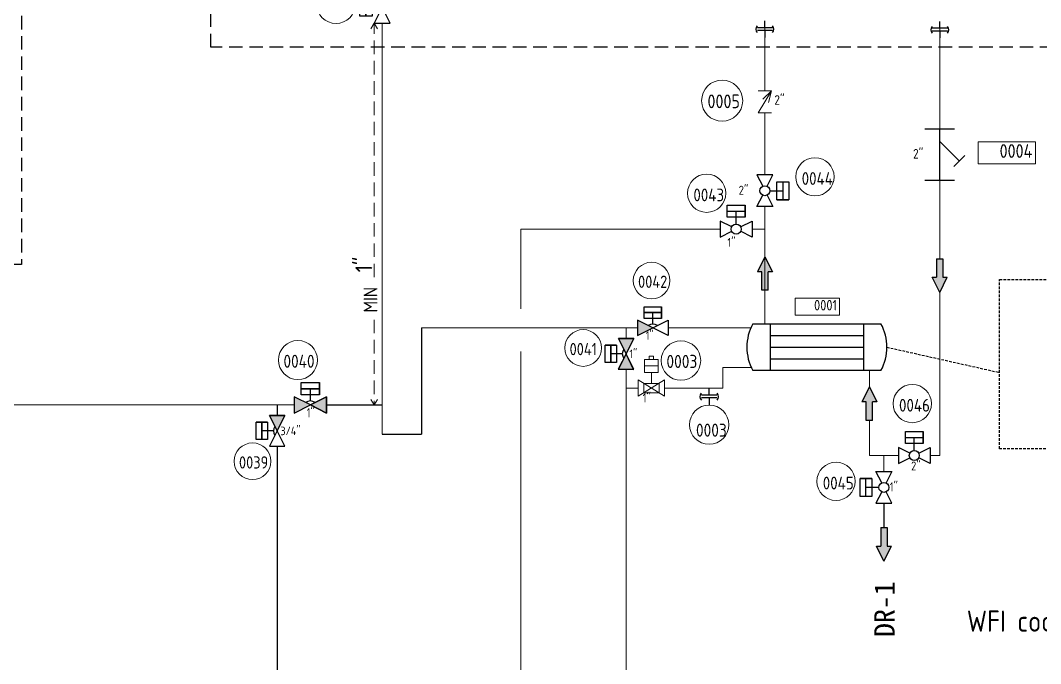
# Model space of a CAD drawing. Header units: millimetres. Extents: x -68339142 to 208, y -167 to 82456658.
# Drawn here: x -68336225 to -68335267, y 82450160 to 82450764 of the extents above; entities that cross this region are included whole.
import ezdxf

# ---------------------------------------------------------------- set-up
doc = ezdxf.new("R2010")
doc.units = ezdxf.units.MM
doc.header["$MEASUREMENT"] = 0
doc.linetypes.add('DASHED', pattern=[0.75, 0.5, -0.25])
doc.linetypes.add('HIDDEN', pattern=[9.525, 6.35, -3.175])
for name, color, linetype, lineweight in [('AM_8', 1, 'Continuous', 15), ('Langurage', 7, 'Continuous', 0), ('图层15动态设备', 7, 'Continuous', 9)]:
    doc.layers.add(name, color=color, linetype=linetype, lineweight=lineweight)
for name, color, linetype in [('WFI', 100, 'Continuous'), ('冷冻水出', 52, 'Continuous'), ('冷冻水进', 170, 'Continuous'), ('压缩空气', 130, 'Continuous'), ('排管', 10, 'Continuous'), ('文字', 1, 'Continuous'), ('機器', 7, 'Continuous')]:
    doc.layers.add(name, color=color, linetype=linetype)
doc.styles.get("Standard").update_dxf_attribs({"font": 'gbenor.shx', "bigfont": 'gbcbig.shx'})

# ---------------------------------------------------------------- blocks, each defined once
blk = doc.blocks.new('*U193')
at = {"color": 7, "lineweight": -2}
for p, q in [((-94.67, 39.86), (14.95, 39.86)), ((-79.72, 39.86), (-79.72, 0)), ((0, 39.86), (0, 0)), ((-79.72, 29.9), (0, 29.9)), ((-79.72, 19.93), (0, 19.93)), ((-79.72, 9.97), (0, 9.97)), ((14.95, 0), (-94.67, 0))]:
    blk.add_line(p, q, dxfattribs=at)
at = {"color": 1, "linetype": 'ByBlock', "lineweight": 9}
blk.add_lwpolyline([(-58.3, 47.36), (-20.5, 47.36), (-20.5, 61.76), (-58.3, 61.76)], close=True, dxfattribs=at)
at = {"color": 7, "lineweight": -2}
for centre, start, end in [((-57.3, 19.93), 151.92751, 208.07249), ((-22.42, 19.93), 331.92751, 28.07249)]:
    blk.add_arc(centre, 42.35, start, end, dxfattribs=at)
at = {"color": 1, "linetype": 'ByBlock', "lineweight": 9}
for tag, p, height, flags in [('YQJ_CODE', (-56.65, 51.39), 9, 2), ('YQJ_ITEMID', (6.87, -12.3), 5, 1), ('YQJ_CLASS_NAME', (7.28, -17.72), 5, 1)]:
    blk.add_attdef(tag, p, '', height=height, dxfattribs=dict(at, flags=flags))
blk.add_attdef('YQJ_NO', (-42.25, 51.27), '', height=9, dxfattribs=at)
blk = doc.blocks.new('*U191')
at = {"color": 7}
for p, q in [((4.69, 15.16), (-4.67, 15.18)), ((4.69, 15.16), (-4.67, 15.18)), ((-9, 5.55), (-9, -5.55)), ((-9, -5.55), (9, 5.55)), ((9, -5.55), (-9, 5.55)), ((-9, 5.55), (-9, -5.55)), ((-9, -5.55), (9, 5.55)), ((9, -5.55), (-9, 5.55)), ((9, 5.55), (9, -5.55)), ((9, 5.55), (9, -5.55))]:
    blk.add_line(p, q, dxfattribs=at)
for points in [[(-1.43, 21.8), (1.5, 21.79), (1.49, 19.64), (-1.43, 19.65)], [(-1.43, 21.8), (1.5, 21.79), (1.49, 19.64), (-1.43, 19.65)], [(4.68, 10.68), (-4.68, 10.71), (-4.65, 19.66), (4.71, 19.63)], [(4.68, 10.68), (-4.68, 10.71), (-4.65, 19.66), (4.71, 19.63)], [(-5.25, 3.23), (5.25, 3.23), (5.25, -3.23), (-5.25, -3.23)], [(-5.25, 3.23), (5.25, 3.23), (5.25, -3.23), (-5.25, -3.23)]]:
    blk.add_lwpolyline(points, close=True, dxfattribs=at)
blk.add_lwpolyline([(0, 10.7), (0, 3.23)], dxfattribs=at)
at = {"color": 1, "linetype": 'ByBlock', "lineweight": 9}
blk.add_circle((20.26, 18.81), 13.5, dxfattribs=at)
for tag, p, height, flags in [('YQJ_CODE', (11.61, 20.87), 9, 2), ('YQJ_ITEMID', (12.3, -9.27), 5, 1), ('YQJ_CLASS_NAME', (12.34, -15.05), 5, 1), ('供电电源', (13.41, -26.42), 5, 1), ('品牌', (13.52, -20.57), 5, 1), ('控制方式', (13.73, -33.14), 5, 1), ('输出信号类型1', (14.15, -39.41), 5, 1), ('输出信号类型2', (13.98, -46.43), 5, 1)]:
    blk.add_attdef(tag, p, '', height=height, dxfattribs=dict(at, flags=flags))
blk.add_attdef('YQJ_NO', (10.29, 13.73), '', height=9, dxfattribs=at)
at = {"color": 7, "linetype": 'ByBlock', "lineweight": 9}
blk.add_attdef('尺寸', (-6.01, -9.91), '', height=6.3, dxfattribs=at)
blk = doc.blocks.new('*U192')
at = {"color": 0}
for p, q in [((0, 0), (-5.63, 11.25)), ((-5.63, 11.25), (5.62, 11.25)), ((5.62, 11.25), (0, 0)), ((-15.47, -6.33), (-15.47, 6.33)), ((-11.25, 6.33), (-11.25, -6.33)), ((-11.25, -6.33), (-11.25, 6.33)), ((-7.03, 6.33), (-7.03, -6.33)), ((0, 0), (-5.63, -11.25)), ((5.62, -11.25), (0, 0)), ((-7.03, -6.33), (-15.47, -6.33)), ((-2.81, 0), (-11.25, 0)), ((-5.63, -11.25), (5.62, -11.25))]:
    blk.add_line(p, q, dxfattribs=at)
blk.add_lwpolyline([(-7.03, 6.33), (-7.03, 6.33), (-15.47, 6.33), (-15.47, 6.33)], close=True, dxfattribs=at)
at = {"color": 1, "linetype": 'ByBlock', "lineweight": 9}
blk.add_circle((-31.61, 4.35), 13.5, dxfattribs=at)
at = {"color": 0}
blk.add_arc((2.81, 0), 5.63, 143.1301, 216.8699, dxfattribs=at)
at = {"color": 1, "linetype": 'ByBlock', "lineweight": 9}
for tag, p, height, flags in [('YQJ_CODE', (-39.32, 7.03), 9, 2), ('YQJ_ITEMID', (12.3, -9.27), 5, 1), ('YQJ_CLASS_NAME', (12.34, -15.05), 5, 1), ('供电电源', (13.41, -26.42), 5, 1), ('品牌', (13.52, -20.57), 5, 1), ('控制方式', (13.73, -33.14), 5, 1), ('输出信号类型1', (14.15, -39.41), 5, 1), ('输出信号类型2', (13.98, -46.43), 5, 1)]:
    blk.add_attdef(tag, p, '', height=height, dxfattribs=dict(at, flags=flags))
for tag, p, height in [('YQJ_NO', (-41.6, -0.98), 9), ('尺寸', (2.38, -3.13), 6.3)]:
    blk.add_attdef(tag, p, '', height=height, dxfattribs=at)
blk = doc.blocks.new('*U190')
at = {"color": 0}
for p, q in [((-6.33, 7.03), (-6.33, 15.47)), ((-6.33, 15.47), (6.33, 15.47)), ((6.33, 11.25), (-6.33, 11.25)), ((-6.33, 11.25), (6.33, 11.25)), ((0, 2.81), (0, 11.25)), ((0, 0), (-11.25, 5.62)), ((-11.25, 5.62), (-11.25, -5.63)), ((-11.25, -5.63), (0, 0)), ((6.33, 7.03), (-6.33, 7.03)), ((0, 0), (11.25, 5.62)), ((11.25, -5.63), (0, 0)), ((11.25, 5.62), (11.25, -5.63))]:
    blk.add_line(p, q, dxfattribs=at)
blk.add_lwpolyline([(6.33, 7.03), (6.33, 7.03), (6.33, 15.47), (6.33, 15.47)], close=True, dxfattribs=at)
at = {"color": 1, "linetype": 'ByBlock', "lineweight": 9}
blk.add_circle((-0.89, 34.81), 13.5, dxfattribs=at)
at = {"color": 0}
blk.add_arc((0, -2.81), 5.62, 53.1301, 126.8699, dxfattribs=at)
at = {"color": 1, "linetype": 'ByBlock', "lineweight": 9}
for tag, p, height, flags in [('YQJ_CODE', (-8.6, 37.49), 9, 2), ('YQJ_ITEMID', (12.3, -9.27), 5, 1), ('YQJ_CLASS_NAME', (12.34, -15.05), 5, 1), ('供电电源', (13.41, -26.42), 5, 1), ('品牌', (13.52, -20.57), 5, 1), ('控制方式', (13.73, -33.14), 5, 1), ('输出信号类型1', (14.15, -39.41), 5, 1), ('输出信号类型2', (13.98, -46.43), 5, 1)]:
    blk.add_attdef(tag, p, '', height=height, dxfattribs=dict(at, flags=flags))
for tag, p, height in [('YQJ_NO', (-10.88, 29.48), 9), ('尺寸', (-5.24, -8.75), 6.3)]:
    blk.add_attdef(tag, p, '', height=height, dxfattribs=at)
blk = doc.blocks.new('*U512')
at = {"color": 0, "linetype": 'ByBlock', "lineweight": 9}
for p, q in [((0, 18.5), (0, 22.5)), ((-4.35, 18.5), (4.35, 18.5)), ((4.35, 18.5), (-4.35, 18.5)), ((-4.35, 4), (4.35, 18.5)), ((4.35, 18.5), (-1.47, 13.06)), ((4.35, 18.5), (2.29, 10.8)), ((-4.35, 4), (4.35, 4)), ((4.35, 4), (-4.35, 4)), ((0, 0), (0, 4))]:
    blk.add_line(p, q, dxfattribs=at)
at = {"color": 1, "linetype": 'ByBlock', "lineweight": 9}
blk.add_circle((-28.11, 12.02), 13.5, dxfattribs=at)
for tag, p, height, flags in [('YQJ_CODE', (-36.77, 14.48), 9, 2), ('YQJ_ITEMID', (12.3, -9.27), 5, 1), ('YQJ_CLASS_NAME', (12.34, -15.05), 5, 1), ('品牌', (13.52, -20.57), 5, 1), ('供电电源', (13.41, -26.42), 5, 1), ('控制方式', (13.73, -33.14), 5, 1), ('输出信号类型1', (14.15, -39.41), 5, 1), ('输出信号类型2', (13.98, -46.43), 5, 1)]:
    blk.add_attdef(tag, p, '', height=height, dxfattribs=dict(at, flags=flags))
for tag, p, height in [('YQJ_NO', (-37.76, 7.09), 9), ('尺寸', (6.18, 9.33), 6.3)]:
    blk.add_attdef(tag, p, '', height=height, dxfattribs=at)
blk = doc.blocks.new('*U188')
at = {"color": 0}
for p, q in [((-5.63, 11.25), (5.62, 11.25)), ((-1.57, 3.14), (-5.63, 11.25)), ((5.62, 11.25), (1.57, 3.14)), ((-16.88, -6.33), (-16.88, 6.33)), ((-12.66, -6.33), (-12.66, 6.33)), ((-8.44, 6.33), (-8.44, -6.33)), ((-8.44, -6.33), (-16.88, -6.33)), ((-3.52, 0), (-12.66, 0)), ((-1.57, -3.14), (-5.63, -11.25)), ((5.62, -11.25), (1.57, -3.14)), ((-5.63, -11.25), (5.62, -11.25))]:
    blk.add_line(p, q, dxfattribs=at)
blk.add_lwpolyline([(-8.44, 6.33), (-8.44, 6.33), (-16.88, 6.33), (-16.88, 6.33)], close=True, dxfattribs=at)
at = {"color": 1, "linetype": 'ByBlock', "lineweight": 9}
blk.add_circle((-33.81, 4.28), 13.5, dxfattribs=at)
at = {"color": 0}
blk.add_circle((0, 0), 3.52, dxfattribs=at)
at = {"color": 1, "linetype": 'ByBlock', "lineweight": 9}
for tag, p, height, flags in [('YQJ_CODE', (-40.81, 6.69), 9, 2), ('YQJ_ITEMID', (12.3, -9.27), 5, 1), ('YQJ_CLASS_NAME', (12.34, -15.05), 5, 1), ('供电电源', (13.41, -26.42), 5, 1), ('品牌', (13.52, -20.57), 5, 1), ('控制方式', (13.73, -33.14), 5, 1), ('输出信号类型1', (14.15, -39.41), 5, 1), ('输出信号类型2', (13.98, -46.43), 5, 1)]:
    blk.add_attdef(tag, p, '', height=height, dxfattribs=dict(at, flags=flags))
for tag, p, height in [('YQJ_NO', (-43.18, -1.43), 9), ('尺寸', (4.12, -2.79), 6.3)]:
    blk.add_attdef(tag, p, '', height=height, dxfattribs=at)
blk = doc.blocks.new('*U189')
at = {"color": 0}
for p, q in [((-6.33, 8.44), (-6.33, 16.87)), ((-6.33, 16.87), (6.33, 16.87)), ((-6.33, 12.66), (6.33, 12.66)), ((6.33, 8.44), (-6.33, 8.44)), ((0, 3.52), (0, 12.66)), ((-3.14, 1.57), (-11.25, 5.62)), ((-11.25, 5.62), (-11.25, -5.63)), ((3.14, 1.57), (11.25, 5.62)), ((11.25, 5.62), (11.25, -5.63)), ((-11.25, -5.63), (-3.14, -1.57)), ((11.25, -5.63), (3.14, -1.57))]:
    blk.add_line(p, q, dxfattribs=at)
blk.add_lwpolyline([(6.33, 8.44), (6.33, 8.44), (6.33, 16.87), (6.33, 16.87)], close=True, dxfattribs=at)
at = {"color": 1, "linetype": 'ByBlock', "lineweight": 9}
blk.add_circle((-1.43, 36.68), 13.5, dxfattribs=at)
at = {"color": 0}
blk.add_circle((0, 0), 3.52, dxfattribs=at)
at = {"color": 1, "linetype": 'ByBlock', "lineweight": 9}
for tag, p, height, flags in [('YQJ_CODE', (-8.43, 39.09), 9, 2), ('YQJ_ITEMID', (12.3, -9.27), 5, 1), ('YQJ_CLASS_NAME', (12.34, -15.05), 5, 1), ('供电电源', (13.41, -26.42), 5, 1), ('品牌', (13.52, -20.57), 5, 1), ('控制方式', (13.73, -33.14), 5, 1), ('输出信号类型1', (14.15, -39.41), 5, 1), ('输出信号类型2', (13.98, -46.43), 5, 1)]:
    blk.add_attdef(tag, p, '', height=height, dxfattribs=dict(at, flags=flags))
for tag, p, height in [('YQJ_NO', (-10.8, 30.98), 9), ('尺寸', (-2.25, -10.57), 6.3)]:
    blk.add_attdef(tag, p, '', height=height, dxfattribs=at)
blk = doc.blocks.new('*U298')
at = {"color": 7}
for p, q in [((-9.66, 16.85), (9.82, 16.85)), ((0.08, -16.9), (0.08, 16.85)), ((0.08, 8.44), (12.93, -4.41)), ((9.35, -7.99), (16.5, -0.83)), ((-9.66, -16.9), (9.82, -16.9))]:
    blk.add_line(p, q, dxfattribs=at)
at = {"color": 1, "linetype": 'ByBlock', "lineweight": 9}
blk.add_lwpolyline([(63.05, -6.26), (25.25, -6.26), (25.25, 8.14), (63.05, 8.14)], close=True, dxfattribs=at)
for tag, p, height in [('尺寸', (-17.49, -2.8), 6.3), ('YQJ_NO', (39.4, -2.33), 9)]:
    blk.add_attdef(tag, p, '', height=height, dxfattribs=at)
for tag, p, height, flags in [('YQJ_CODE', (25.96, -2.46), 9, 2), ('YQJ_ITEMID', (12.39, -14.6), 5, 1), ('YQJ_CLASS_NAME', (12.85, -20.08), 5, 1)]:
    blk.add_attdef(tag, p, '', height=height, dxfattribs=dict(at, flags=flags))
blk = doc.blocks.new('卫生卡箍')
at = {"color": 0}
for p, q in [((5.01, 0), (0, 0)), ((5.01, -5.49), (5.01, 5.49)), ((6.99, -5.49), (6.99, 5.49)), ((6.99, 0), (12, 0))]:
    blk.add_line(p, q, dxfattribs=at)
for centre, start, end in [((5.97, 3.1), 46.47917, 135.78093), ((5.97, -3.1), 224.21907, 313.52083)]:
    blk.add_arc(centre, 3.47, start, end, dxfattribs=at)
blk = doc.blocks.new('*U69')
at = {"color": 1, "linetype": 'ByBlock', "lineweight": 9}
blk.add_circle((13.5, 0), 13.5, dxfattribs=at)
at = {"color": 1, "linetype": 'ByBlock', "lineweight": 13, "flags": 2}
blk.add_attdef('YQJ_CODE', (7.18, -0.38), '', height=9, dxfattribs=at)
at = {"color": 1, "linetype": 'ByBlock', "lineweight": 9, "flags": 1}
for tag, p in [('YQJ_ITEMID', (24.39, 7.98)), ('YQJ_CLASS_NAME', (24.4, 3.68)), ('供电电源', (24.91, -5.23)), ('品牌', (24.82, -0.69)), ('控制方式', (25.05, -9.99)), ('量程上限', (24.78, -14.93)), ('输入信号类型1', (24.59, -25.29)), ('量程下限', (24.64, -19.97)), ('输入信号类型2', (24.42, -30.48))]:
    blk.add_attdef(tag, p, '', height=5, dxfattribs=at)
at = {"color": 1, "linetype": 'ByBlock', "lineweight": 13}
blk.add_attdef('YQJ_NO', (4.42, -8.26), '', height=9, dxfattribs=at)
at = {"color": 1, "linetype": 'ByBlock', "lineweight": 9}
blk.add_attdef('尺寸', (-11.61, -20.93), '', height=6.3, dxfattribs=at)
blk = doc.blocks.new('*U297')
at = {"color": 0}
for p, q in [((5.62, 11.25), (-5.63, 11.25)), ((-5.63, 11.25), (-1.57, 3.14)), ((1.57, 3.14), (5.62, 11.25)), ((3.52, 0), (12.66, 0)), ((8.44, -6.33), (8.44, 6.33)), ((8.44, 6.33), (16.87, 6.33)), ((12.66, 6.33), (12.66, -6.33)), ((16.87, 6.33), (16.87, -6.33)), ((-5.63, -11.25), (-1.57, -3.14)), ((1.57, -3.14), (5.62, -11.25)), ((5.62, -11.25), (-5.63, -11.25))]:
    blk.add_line(p, q, dxfattribs=at)
blk.add_lwpolyline([(8.44, -6.33), (8.44, -6.33), (16.87, -6.33), (16.87, -6.33)], close=True, dxfattribs=at)
at = {"color": 1, "linetype": 'ByBlock', "lineweight": 9}
blk.add_circle((35.33, 9.83), 13.5, dxfattribs=at)
at = {"color": 0}
blk.add_circle((0, 0), 3.52, dxfattribs=at)
at = {"color": 1, "linetype": 'ByBlock', "lineweight": 9}
for tag, p, height, flags in [('YQJ_CODE', (28.34, 12.24), 9, 2), ('YQJ_ITEMID', (12.3, -9.27), 5, 1), ('YQJ_CLASS_NAME', (12.34, -15.05), 5, 1), ('供电电源', (13.41, -26.42), 5, 1), ('品牌', (13.52, -20.57), 5, 1), ('控制方式', (13.73, -33.14), 5, 1), ('输出信号类型1', (14.15, -39.41), 5, 1), ('输出信号类型2', (13.98, -46.43), 5, 1)]:
    blk.add_attdef(tag, p, '', height=height, dxfattribs=dict(at, flags=flags))
for tag, p, height in [('YQJ_NO', (25.97, 4.13), 9), ('尺寸', (-18.5, -2.79), 6.3)]:
    blk.add_attdef(tag, p, '', height=height, dxfattribs=at)
blk = doc.blocks.new('*U266')
at = {"color": 0}
for p, q in [((-6.33, 8.44), (-6.33, 16.87)), ((-6.33, 16.87), (6.33, 16.87)), ((-6.33, 12.66), (6.33, 12.66)), ((6.33, 8.44), (-6.33, 8.44)), ((0, 3.52), (0, 12.66)), ((-3.14, 1.57), (-11.25, 5.62)), ((-11.25, 5.62), (-11.25, -5.63)), ((3.14, 1.57), (11.25, 5.62)), ((11.25, 5.62), (11.25, -5.63)), ((-11.25, -5.63), (-3.14, -1.57)), ((11.25, -5.63), (3.14, -1.57))]:
    blk.add_line(p, q, dxfattribs=at)
blk.add_lwpolyline([(6.33, 8.44), (6.33, 8.44), (6.33, 16.87), (6.33, 16.87)], close=True, dxfattribs=at)
at = {"color": 1, "linetype": 'ByBlock', "lineweight": 9}
blk.add_circle((-20.84, 25.32), 13.5, dxfattribs=at)
at = {"color": 0}
blk.add_circle((0, 0), 3.52, dxfattribs=at)
at = {"color": 1, "linetype": 'ByBlock', "lineweight": 9}
for tag, p, height, flags in [('YQJ_CODE', (-27.84, 27.73), 9, 2), ('YQJ_ITEMID', (12.3, -9.27), 5, 1), ('YQJ_CLASS_NAME', (12.34, -15.05), 5, 1), ('供电电源', (13.41, -26.42), 5, 1), ('品牌', (13.52, -20.57), 5, 1), ('控制方式', (13.73, -33.14), 5, 1), ('输出信号类型1', (14.15, -39.41), 5, 1), ('输出信号类型2', (13.98, -46.43), 5, 1)]:
    blk.add_attdef(tag, p, '', height=height, dxfattribs=dict(at, flags=flags))
for tag, p, height in [('YQJ_NO', (-30.21, 19.62), 9), ('尺寸', (-6.18, -12.55), 6.3)]:
    blk.add_attdef(tag, p, '', height=height, dxfattribs=at)
blk = doc.blocks.new('*U43')
h = blk.add_hatch(color=256)
h.dxf.hatch_style = 1
h.paths.add_polyline_path([(5.625, 11.25), (-5.625, 11.25), (0, 0)])
at = {"color": 0}
for p, q in [((5.625, 11.25), (-5.625, 11.25)), ((-5.625, 11.25), (0, 0)), ((0, 0), (5.625, 11.25))]:
    blk.add_line(p, q, dxfattribs=at)
blk = doc.blocks.new('KGJK')
at = {"layer": 'AM_8'}
blk.add_hatch(color=256, dxfattribs=at).paths.add_polyline_path([(5848.81, -1050.61), (5848.81, -1052.35), (5853.94, -1052.35), (5853.94, -1053.56), (5858.11, -1051.48), (5853.94, -1049.39), (5853.94, -1050.61)])
at = {"layer": '文字'}
for p, q in [((5848.81, -1050.61), (5848.81, -1052.35)), ((5848.81, -1050.61), (5853.94, -1050.61)), ((5858.11, -1051.48), (5853.94, -1049.39)), ((5853.94, -1049.39), (5853.94, -1050.61)), ((5848.81, -1052.35), (5853.94, -1052.35)), ((5858.11, -1051.48), (5853.94, -1053.56)), ((5853.94, -1052.35), (5853.94, -1053.56))]:
    blk.add_line(p, q, dxfattribs=at)
blk = doc.blocks.new('*U36')
at = {"color": 0}
for p, q in [((-6.99, 0), (-12, 0)), ((-6.99, 5.49), (-6.99, -5.49)), ((-5.01, 5.49), (-5.01, -5.49)), ((-5.01, 0), (0, 0))]:
    blk.add_line(p, q, dxfattribs=at)
for centre, start, end in [((-5.97, 3.1), 44.21907, 133.52083), ((-5.97, -3.1), 226.47917, 315.78093)]:
    blk.add_arc(centre, 3.47, start, end, dxfattribs=at)
blk = doc.blocks.new('*U270')
at = {"color": 0}
for p, q in [((0, 0), (-5.63, 11.25)), ((-5.63, 11.25), (5.62, 11.25)), ((5.62, 11.25), (0, 0)), ((-15.47, -6.33), (-15.47, 6.33)), ((-11.25, 6.33), (-11.25, -6.33)), ((-11.25, -6.33), (-11.25, 6.33)), ((-7.03, 6.33), (-7.03, -6.33)), ((0, 0), (-5.63, -11.25)), ((5.62, -11.25), (0, 0)), ((-7.03, -6.33), (-15.47, -6.33)), ((-2.81, 0), (-11.25, 0)), ((-5.63, -11.25), (5.62, -11.25))]:
    blk.add_line(p, q, dxfattribs=at)
blk.add_lwpolyline([(-7.03, 6.33), (-7.03, 6.33), (-15.47, 6.33), (-15.47, 6.33)], close=True, dxfattribs=at)
at = {"color": 1, "linetype": 'ByBlock', "lineweight": 9}
blk.add_circle((-31.96, 2.12), 13.5, dxfattribs=at)
at = {"color": 0}
blk.add_arc((2.81, 0), 5.63, 143.1301, 216.8699, dxfattribs=at)
at = {"color": 1, "linetype": 'ByBlock', "lineweight": 9}
for tag, p, height, flags in [('YQJ_CODE', (-39.67, 4.79), 9, 2), ('YQJ_ITEMID', (12.3, -9.27), 5, 1), ('YQJ_CLASS_NAME', (12.34, -15.05), 5, 1), ('供电电源', (13.41, -26.42), 5, 1), ('品牌', (13.52, -20.57), 5, 1), ('控制方式', (13.73, -33.14), 5, 1), ('输出信号类型1', (14.15, -39.41), 5, 1), ('输出信号类型2', (13.98, -46.43), 5, 1)]:
    blk.add_attdef(tag, p, '', height=height, dxfattribs=dict(at, flags=flags))
for tag, p, height in [('YQJ_NO', (-41.95, -3.22), 9), ('尺寸', (8.36, -1.98), 6.3)]:
    blk.add_attdef(tag, p, '', height=height, dxfattribs=at)
blk = doc.blocks.new('*U315')
at = {"color": 0}
for p, q in [((-6.33, 7.03), (-6.33, 15.47)), ((-6.33, 15.47), (6.33, 15.47)), ((6.33, 11.25), (-6.33, 11.25)), ((-6.33, 11.25), (6.33, 11.25)), ((0, 2.81), (0, 11.25)), ((0, 0), (-11.25, 5.62)), ((-11.25, 5.62), (-11.25, -5.63)), ((-11.25, -5.63), (0, 0)), ((6.33, 7.03), (-6.33, 7.03)), ((0, 0), (11.25, 5.62)), ((11.25, -5.63), (0, 0)), ((11.25, 5.62), (11.25, -5.63))]:
    blk.add_line(p, q, dxfattribs=at)
blk.add_lwpolyline([(6.33, 7.03), (6.33, 7.03), (6.33, 15.47), (6.33, 15.47)], close=True, dxfattribs=at)
at = {"color": 1, "linetype": 'ByBlock', "lineweight": 9}
blk.add_circle((-8.64, 31.09), 13.5, dxfattribs=at)
at = {"color": 0}
blk.add_arc((0, -2.81), 5.62, 53.1301, 126.8699, dxfattribs=at)
at = {"color": 1, "linetype": 'ByBlock', "lineweight": 9}
for tag, p, height, flags in [('YQJ_CODE', (-16.35, 33.76), 9, 2), ('YQJ_ITEMID', (12.3, -9.27), 5, 1), ('YQJ_CLASS_NAME', (12.34, -15.05), 5, 1), ('供电电源', (13.41, -26.42), 5, 1), ('品牌', (13.52, -20.57), 5, 1), ('控制方式', (13.73, -33.14), 5, 1), ('输出信号类型1', (14.15, -39.41), 5, 1), ('输出信号类型2', (13.98, -46.43), 5, 1)]:
    blk.add_attdef(tag, p, '', height=height, dxfattribs=dict(at, flags=flags))
for tag, p, height in [('YQJ_NO', (-18.63, 25.75), 9), ('尺寸', (-2.63, -8.51), 6.3)]:
    blk.add_attdef(tag, p, '', height=height, dxfattribs=at)
blk = doc.blocks.new('*U80')
h = blk.add_hatch(color=256)
h.dxf.hatch_style = 1
h.paths.add_polyline_path([(-11.25, 5.63), (-11.25, -5.62), (0, 0)])
at = {"color": 0}
for p, q in [((0, 0), (-11.25, 5.63)), ((-11.25, 5.63), (-11.25, -5.62)), ((-11.25, -5.62), (0, 0))]:
    blk.add_line(p, q, dxfattribs=at)
blk = doc.blocks.new('*U265')
h = blk.add_hatch(color=256)
h.dxf.hatch_style = 1
h.paths.add_polyline_path([(-5.89, -11.12), (5.36, -11.38), (0, 0)])
at = {"color": 0}
for p, q in [((0, 0), (-5.89, -11.12)), ((5.36, -11.38), (0, 0)), ((-5.89, -11.12), (5.36, -11.38))]:
    blk.add_line(p, q, dxfattribs=at)
blk = doc.blocks.new('*U377')
at = {"color": 0}
for p, q in [((0, 0), (-5.63, 11.25)), ((-5.63, 11.25), (5.62, 11.25)), ((5.62, 11.25), (0, 0)), ((-15.47, -6.33), (-15.47, 6.33)), ((-11.25, 6.33), (-11.25, -6.33)), ((-11.25, -6.33), (-11.25, 6.33)), ((-7.03, 6.33), (-7.03, -6.33)), ((0, 0), (-5.63, -11.25)), ((5.62, -11.25), (0, 0)), ((-7.03, -6.33), (-15.47, -6.33)), ((-2.81, 0), (-11.25, 0)), ((-5.63, -11.25), (5.62, -11.25))]:
    blk.add_line(p, q, dxfattribs=at)
blk.add_lwpolyline([(-7.03, 6.33), (-7.03, 6.33), (-15.47, 6.33), (-15.47, 6.33)], close=True, dxfattribs=at)
at = {"color": 1, "linetype": 'ByBlock', "lineweight": 9}
blk.add_circle((-18.12, -22.34), 13.5, dxfattribs=at)
at = {"color": 0}
blk.add_arc((2.81, 0), 5.63, 143.1301, 216.8699, dxfattribs=at)
at = {"color": 1, "linetype": 'ByBlock', "lineweight": 9}
for tag, p, height in [('尺寸', (2.38, -3.13), 6.3), ('YQJ_NO', (-28.11, -27.67), 9)]:
    blk.add_attdef(tag, p, '', height=height, dxfattribs=at)
for tag, p, height, flags in [('YQJ_ITEMID', (12.3, -9.27), 5, 1), ('YQJ_CODE', (-25.83, -19.66), 9, 2), ('YQJ_CLASS_NAME', (12.34, -15.05), 5, 1), ('供电电源', (13.41, -26.42), 5, 1), ('品牌', (13.52, -20.57), 5, 1), ('控制方式', (13.73, -33.14), 5, 1), ('输出信号类型1', (14.15, -39.41), 5, 1), ('输出信号类型2', (13.98, -46.43), 5, 1)]:
    blk.add_attdef(tag, p, '', height=height, dxfattribs=dict(at, flags=flags))
blk = doc.blocks.new('*U341')
h = blk.add_hatch(color=256)
h.dxf.hatch_style = 1
h.paths.add_polyline_path([(11.25, -5.62), (11.25, 5.63), (0, 0)])
at = {"color": 0}
for p, q in [((11.25, 5.63), (0, 0)), ((0, 0), (11.25, -5.62)), ((11.25, -5.62), (11.25, 5.63))]:
    blk.add_line(p, q, dxfattribs=at)

msp = doc.modelspace()

# ---------------------------------------------------------------- linework, layer by layer
at = {"lineweight": 5}
for p, q in [((-68335893.18138, 82450761.24722), (-68335896.33048, 82450756.024)), ((-68335893.18138, 82450761.24722), (-68335890.03227, 82450756.024)), ((-68335893.06651, 82450402.61037), (-68335896.21562, 82450407.83359)), ((-68335893.06651, 82450402.61037), (-68335889.91741, 82450407.83359))]:
    msp.add_line(p, q, dxfattribs=at)
at = {"color": 3}
for p in [(-68335848.44539, 82450474.99328), (-68335885.49685, 82450375.29021)]:
    msp.add_line(p, (-68335848.44539, 82450375.29021), dxfattribs=at)
at = {"linetype": 'DASHED', "ltscale": 5}
msp.add_line((-68335411.30601, 82450456.94599), (-68335305.46737, 82450433.16879), dxfattribs=at)
at = {"color": 4}
for p, q in [((-68335984.18245, 82450402.61053), (-68335984.18248, 82450392.61412)), ((-68335937.68772, 82450402.61035), (-68335899.1046, 82450402.61039)), ((-68335984.18252, 82450378.245), (-68335984.18252, 82450378.23939)), ((-68335984.18257, 82450363.87027), (-68335984.18392, 82449910.12842))]:
    msp.add_line(p, q, dxfattribs=at)
msp.add_line((-68335900.63626, 82450402.61039), (-68335885.49677, 82450402.61035))
at = {"linetype": 'HIDDEN', "ltscale": 2}
for points in [[(-68336046.53638, 82451179.10778), (-68335254.68631, 82451179.10778), (-68335254.68631, 82450738.72104), (-68336046.53638, 82450738.72104)], [(-68337957.99229, 82450825.40922), (-68336224.5318, 82450825.40923), (-68336224.5318, 82450534.46858), (-68337957.99229, 82450534.46858)]]:
    msp.add_lwpolyline(points, close=True, dxfattribs=at)
at = {"linetype": 'DASHED', "ltscale": 5}
msp.add_lwpolyline([(-68335305.46737, 82450520.3951), (-68335025.71659, 82450520.3951), (-68335025.71659, 82450361.43017), (-68335305.46737, 82450361.43017)], close=True, dxfattribs=at)
at = {"layer": 'Langurage', "linetype": 'HIDDEN', "ltscale": 2}
for p, q in [((-68335893.18138, 82450522.67267), (-68335893.15651, 82450761.20597)), ((-68335893.06651, 82450482.74267), (-68335893.06651, 82450402.61037))]:
    msp.add_line(p, q, dxfattribs=at)
at = {"layer": 'WFI', "lineweight": 9}
for p, q in [((-68335885.49659, 82450761.24722), (-68335885.49659, 82450461.01502)), ((-68335848.44539, 82450474.99328), (-68335645.54298, 82450474.99327)), ((-68335656.2669, 82450474.99464), (-68335656.2669, 82450464.99686)), ((-68335616.79913, 82450474.99469), (-68335539.18648, 82450474.99505)), ((-68335885.49659, 82450461.01502), (-68335885.49685, 82450375.29021)), ((-68335656.26681, 82450436.25301), (-68335656.2668, 82449988.28269)), ((-68335565.48526, 82450437.9938), (-68335565.48677, 82450418.50609)), ((-68335538.79459, 82450437.99152), (-68335565.48526, 82450437.99438)), ((-68335644.89355, 82450418.51899), (-68335656.26671, 82450418.52018)), ((-68335565.48677, 82450418.50609), (-68335620.18809, 82450418.51899))]:
    msp.add_line(p, q, dxfattribs=at)
at = {"layer": '冷冻水出', "lineweight": 9}
for p, q in [((-68335525.86999, 82450697.78809), (-68335525.86999, 82450763.48814)), ((-68335525.86999, 82450618.90163), (-68335525.86999, 82450677.06947)), ((-68335525.86999, 82450618.90163), (-68335525.86999, 82450628.25075)), ((-68335525.86999, 82450478.8659), (-68335525.86999, 82450588.96012)), ((-68335525.75676, 82450567.88501), (-68335537.91114, 82450567.88501))]:
    msp.add_line(p, q, dxfattribs=at)
at = {"layer": '冷冻水进', "color": 5, "lineweight": 9}
for p, q in [((-68335361.53805, 82450662.23107), (-68335361.53805, 82450763.02543)), ((-68335361.53805, 82450539.9265), (-68335361.53805, 82450613.97822)), ((-68335361.53805, 82450355.14677), (-68335361.53805, 82450508.47515)), ((-68335361.53805, 82450381.88216), (-68335361.53805, 82450508.47515)), ((-68335427.63591, 82450419.53084), (-68335427.63591, 82450435.02607)), ((-68335427.63591, 82450355.14677), (-68335427.63591, 82450388.0795)), ((-68335400.45681, 82450355.14677), (-68335427.63591, 82450355.14677)), ((-68335414.04636, 82450340.16405), (-68335414.04636, 82450355.14677)), ((-68335361.53805, 82450355.14677), (-68335370.5153, 82450355.14677))]:
    msp.add_line(p, q, dxfattribs=at)
at = {"layer": '压缩空气', "lineweight": 9}
for p, q in [((-68335755.1878, 82450492.82525), (-68335755.1878, 82450567.88501)), ((-68335755.1878, 82450567.88501), (-68335567.85265, 82450567.88501)), ((-68335755.1878, 82449806.96027), (-68335755.1878, 82450452.93832)), ((-68336320.83869, 82450402.61154), (-68335968.24602, 82450402.61048))]:
    msp.add_line(p, q, dxfattribs=at)
at = {"layer": '排管'}
msp.add_line((-68335414.04637, 82450310.22253), (-68335414.04637, 82450287.39698), dxfattribs=at)

# ---------------------------------------------------------------- block references
ref = msp.add_blockref('*U270', (-68335885.49631, 82450776.52637), dxfattribs=dict(xscale=1.358146929864187, yscale=1.358146929864187, zscale=1.358146929864187))
ref.add_attrib('YQJ_NO', '0003', (-68335942.4764, 82450772.15421), dxfattribs={"color": 1, "linetype": 'ByBlock', "lineweight": 9, "height": 12.223322})
ref.add_attrib('尺寸', '1"-C', (-68335874.1356, 82450773.83281), dxfattribs={"color": 1, "linetype": 'ByBlock', "lineweight": 9, "height": 8.556326})
for name, p, xscale, yscale, zscale, rotation in [('*U36', (-68335525.86999, 82450747.96336), 1.293732, 1.293732, 1.293732, 270), ('*U36', (-68335361.53805, 82450747.50064), 1.293732, 1.293732, 1.293732, 270), ('*U43', (-68335631.17105, 82450474.99469), 1.277504460777601, 1.277504460777601, 1.277504460777601, 90), ('卫生卡箍', (-68335578.23004, 82450402.54029), 1.330733813310001, 1.330733813310001, 1.330733813310001, 90), ('*U341', (-68335952.96687, 82450402.61035), 1.358146929864187, 1.358146929864187, 1.358146929864187, 180), ('*U80', (-68335952.96687, 82450402.61035), 1.358146929864187, 1.358146929864187, 1.358146929864187, 180)]:
    msp.add_blockref(name, p, dxfattribs=dict(xscale=xscale, yscale=yscale, zscale=zscale, rotation=rotation))
at = {"color": 1, "linetype": 'ByBlock', "lineweight": 9}
ref = msp.add_blockref('*U298', (-68335361.6507, 82450638.13429), dxfattribs=dict(at, xscale=1.4297140143, yscale=1.4297140143, zscale=1.4297140143))
ref.add_attrib('YQJ_NO', '0004', (-68335305.32333, 82450634.8058), dxfattribs={"color": 1, "linetype": 'ByBlock', "lineweight": 9, "height": 12.867426})
ref.add_attrib('尺寸', '2"', (-68335386.65009, 82450634.12727), dxfattribs={"color": 1, "linetype": 'ByBlock', "lineweight": 9, "height": 9.007198})
ref = msp.add_blockref('*U297', (-68335525.86998, 82450603.93088), dxfattribs=dict(xscale=1.330733813310001, yscale=1.330733813310001, zscale=1.330733813310001))
ref.add_attrib('YQJ_NO', '0044', (-68335491.3095, 82450609.42204), dxfattribs={"color": 1, "linetype": 'ByBlock', "lineweight": 9, "height": 11.976604})
ref.add_attrib('尺寸', '2"', (-68335550.48282, 82450600.2233), dxfattribs={"color": 1, "linetype": 'ByBlock', "lineweight": 9, "height": 8.383623})
ref = msp.add_blockref('*U266', (-68335552.8819, 82450567.88501), dxfattribs=dict(xscale=1.330733813310001, yscale=1.330733813310001, zscale=1.330733813310001))
ref.add_attrib('YQJ_NO', '0043', (-68335593.07957, 82450593.99069), dxfattribs={"color": 1, "linetype": 'ByBlock', "lineweight": 9, "height": 11.976604})
ref.add_attrib('尺寸', '1"', (-68335561.10069, 82450551.18749), dxfattribs={"color": 1, "linetype": 'ByBlock', "lineweight": 9, "height": 8.383623})
ref = msp.add_blockref('*U190', (-68335631.17105, 82450474.99469), dxfattribs=dict(xscale=1.277504460777601, yscale=1.277504460777601, zscale=1.277504460777601))
ref.add_attrib('YQJ_NO', '0042', (-68335645.06892, 82450512.65228), dxfattribs={"color": 1, "linetype": 'ByBlock', "lineweight": 9, "height": 11.49754})
ref.add_attrib('尺寸', '1"', (-68335637.86257, 82450463.8108), dxfattribs={"color": 1, "linetype": 'ByBlock', "lineweight": 9, "height": 8.048278})
ref = msp.add_blockref('*U193', (-68335433.22593, 82450435.02607), dxfattribs=dict(xscale=1.099780011, yscale=1.099780011, zscale=1.099780011))
ref.add_attrib('YQJ_NO', '0001', (-68335479.69562, 82450491.40692), dxfattribs={"color": 1, "linetype": 'ByBlock', "lineweight": 9, "height": 9.89802})
ref = msp.add_blockref('*U192', (-68335656.2669, 82450450.62494), dxfattribs=dict(xscale=1.277504460777601, yscale=1.277504460777601, zscale=1.277504460777601))
ref.add_attrib('YQJ_NO', '0041', (-68335709.41222, 82450449.37142), dxfattribs={"color": 1, "linetype": 'ByBlock', "lineweight": 9, "height": 11.49754})
ref.add_attrib('尺寸', '1"', (-68335653.22447, 82450446.62001), dxfattribs={"color": 1, "linetype": 'ByBlock', "lineweight": 9, "height": 8.048278})
at = {"xscale": 1.277504460777601, "yscale": 1.277504460777601, "zscale": 1.277504460777601}
for name, p in [('*U43', (-68335656.26671, 82450450.62494)), ('*U265', (-68335656.26681, 82450450.62474)), ('*U43', (-68335984.18373, 82450378.2422))]:
    msp.add_blockref(name, p, dxfattribs=at)
ref = msp.add_blockref('*U315', (-68335952.96687, 82450402.61035), dxfattribs=dict(xscale=1.358146929864187, yscale=1.358146929864187, zscale=1.358146929864187))
ref.add_attrib('YQJ_NO', '0040', (-68335978.27337, 82450437.58487), dxfattribs={"color": 1, "linetype": 'ByBlock', "lineweight": 9, "height": 12.223322})
ref.add_attrib('尺寸', '1"', (-68335956.54132, 82450391.04883), dxfattribs={"color": 1, "linetype": 'ByBlock', "lineweight": 9, "height": 8.556326})
ref = msp.add_blockref('*U189', (-68335385.48606, 82450355.14677), dxfattribs=dict(xscale=1.330733813310001, yscale=1.330733813310001, zscale=1.330733813310001))
ref.add_attrib('YQJ_NO', '0046', (-68335399.85251, 82450396.3692), dxfattribs={"color": 1, "linetype": 'ByBlock', "lineweight": 9, "height": 11.976604})
ref.add_attrib('尺寸', '2"', (-68335388.4777, 82450341.08529), dxfattribs={"color": 1, "linetype": 'ByBlock', "lineweight": 9, "height": 8.383623})
ref = msp.add_blockref('*U69', (-68335596.66979, 82450384.10053), dxfattribs=dict(xscale=1.36590776946341, yscale=1.36590776946341, zscale=1.36590776946341))
ref.add_attrib('YQJ_NO', '0003', (-68335590.63317, 82450372.81751), dxfattribs={"color": 1, "linetype": 'ByBlock', "lineweight": 13, "height": 12.29317})
ref = msp.add_blockref('*U377', (-68335984.18392, 82450378.2422), dxfattribs=dict(xscale=1.277504460777601, yscale=1.277504460777601, zscale=1.277504460777601))
ref.add_attrib('YQJ_NO', '0039', (-68336020.0907, 82450342.89133), dxfattribs={"color": 1, "linetype": 'ByBlock', "lineweight": 9, "height": 11.49754})
ref.add_attrib('尺寸', '3/4"', (-68335981.14149, 82450374.23727), dxfattribs={"color": 1, "linetype": 'ByBlock', "lineweight": 9, "height": 8.048278})
ref = msp.add_blockref('*U188', (-68335414.04636, 82450325.19329), dxfattribs=dict(xscale=1.330733813310001, yscale=1.330733813310001, zscale=1.330733813310001))
ref.add_attrib('YQJ_NO', '0045', (-68335471.5017, 82450323.2952), dxfattribs={"color": 1, "linetype": 'ByBlock', "lineweight": 9, "height": 11.976604})
ref.add_attrib('尺寸', '1"', (-68335408.55957, 82450321.48571), dxfattribs={"color": 1, "linetype": 'ByBlock', "lineweight": 9, "height": 8.383623})
at = {"layer": '图层15动态设备', "color": 7, "linetype": 'ByBlock', "lineweight": 9}
ref = msp.add_blockref('*U512', (-68335525.86999, 82450671.3445), dxfattribs=dict(at, xscale=1.4297140143, yscale=1.4297140143, zscale=1.4297140143))
ref.add_attrib('YQJ_NO', '0005', (-68335579.86058, 82450681.47498), dxfattribs={"layer": '0', "color": 1, "linetype": 'ByBlock', "lineweight": 9, "height": 12.867426})
ref.add_attrib('尺寸', '2"', (-68335517.02952, 82450684.68138), dxfattribs={"layer": '0', "color": 1, "linetype": 'ByBlock', "lineweight": 9, "height": 9.007198})
ref = msp.add_blockref('*U191', (-68335632.54082, 82450418.51899), dxfattribs=dict(at, xscale=1.372525453728, yscale=1.372525453728, zscale=1.372525453728))
ref.add_attrib('YQJ_NO', '0003', (-68335618.42438, 82450437.35831), dxfattribs={"layer": '0', "color": 1, "linetype": 'ByBlock', "lineweight": 9, "height": 12.352729})
ref.add_attrib('尺寸', '1"', (-68335640.79114, 82450404.92116), dxfattribs={"layer": '0', "color": 7, "linetype": 'ByBlock', "lineweight": 9, "height": 8.64691})
at = {"layer": '機器', "lineweight": 9, "xscale": -3.384651308526882, "yscale": 3.384651308526882, "zscale": 3.384651308526882}
for p, rotation in [((-68331966.98479, 82430714.19194), 270), ((-68338920.42324, 82470336.1206), 90), ((-68331868.75072, 82430591.88539), 270), ((-68338972.93156, 82470083.59108), 90)]:
    msp.add_blockref('KGJK', p, dxfattribs=dict(at, rotation=rotation))

# ---------------------------------------------------------------- texts
at = {"insert": (-68335336.13166, 82450209.52711), "char_height": 19.965, "width": 278.7112424, "attachment_point": 1}
msp.add_mtext('WFI cooling unit(Optional)', dxfattribs=at)
at = {"layer": 'Langurage', "linetype": 'ByBlock', "lineweight": -3, "insert": (-68335902.78382, 82450534.56862), "char_height": 15.972, "attachment_point": 5, "rotation": 90}
msp.add_mtext('1"', dxfattribs=at)
at = {"layer": 'Langurage', "lineweight": 9, "insert": (-68335413.52849, 82450210.76833), "char_height": 19.1664, "width": 87.3440748, "attachment_point": 5, "rotation": 90}
msp.add_mtext('{\\Ftxt|c134;DR-1}', dxfattribs=at)
at = {"layer": '压缩空气', "lineweight": 9, "insert": (-68335896.50747, 82450501.50216), "char_height": 13.038211, "width": 35.0519399, "attachment_point": 5, "rotation": 90}
msp.add_mtext('MIN', dxfattribs=at)

doc.saveas('drawing.dxf')
